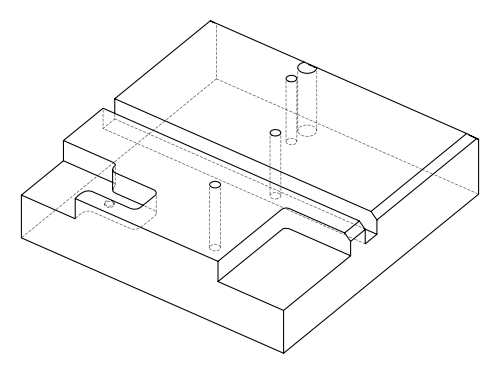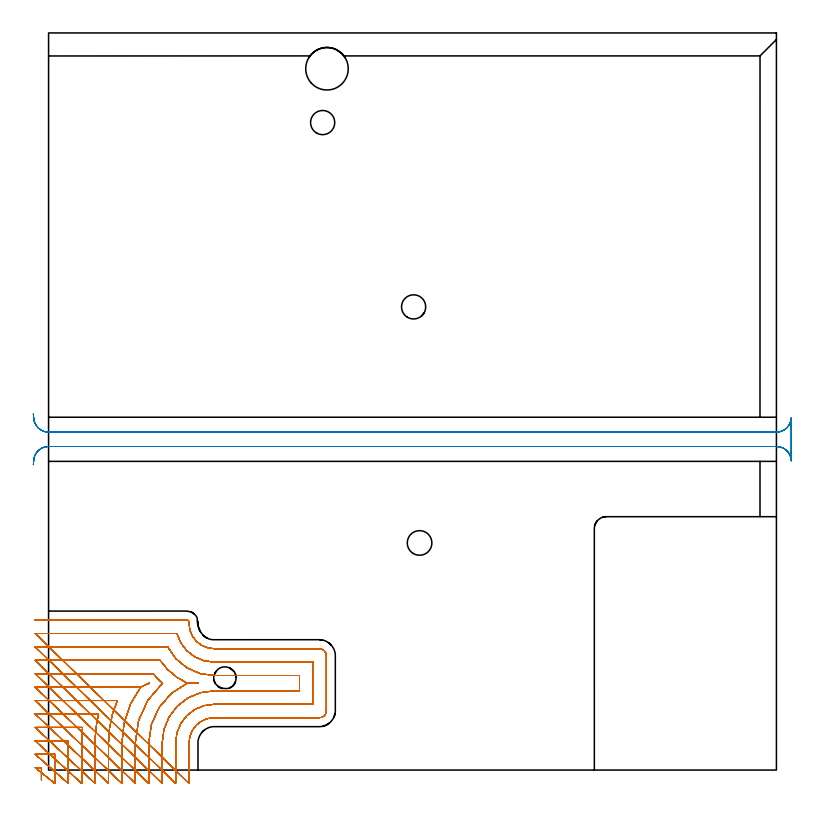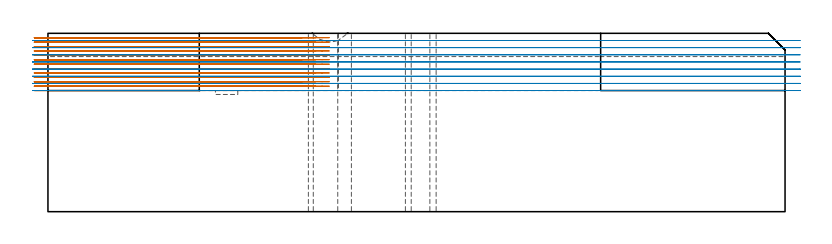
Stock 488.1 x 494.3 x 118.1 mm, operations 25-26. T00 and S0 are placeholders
(PLAN: 26 operations, 18 tool changes, 203.1 min)
(1 SPOT_DRILL | STEP1HOLE | NXT0321_9005460120000 | 0.03 min | 7 mm3)
(2 SPOT_DRILL_1 | STEP1HOLE_1 | NXT0321_9005460120000 | 0.05 min | 182 mm3)
(3 SPOT_DRILL_2 | STEP1HOLE_2 | NXT0321_9005460120000 | 0.03 min | 3 mm3)
(4 SPOT_DRILL_3 | STEP1HOLE_3 | NXT0321_9005460120000 | 0.03 min | 3 mm3)
(5 SPOT_DRILL_4 | STEP1POCKET | NXT0321_9005460120000 | 0.04 min | 4181 mm3)
(6 DRILL_BLIND_HOLE_INTO_CENTER | STEP1HOLE | NXT0301_077 | 0.07 min | 1278 mm3)
(7 GUN_DRILL_THROUGH_HOLE | STEP1HOLE | UGT0307_007 | 0.58 min | 8068 mm3)
(8 DRILL_TO_ENLARGE_THROUGH_HOLE | STEP1HOLE | UGT0301_286 | 0.51 min | 14924 mm3)
(9 DRILL_BLIND_HOLE_INTO_CENTER_1 | STEP1HOLE_1 | NXT0301_077 | 0.07 min | 1125 mm3)
(10 GUN_DRILL_THROUGH_HOLE_1 | STEP1HOLE_1 | UGT0307_007 | 0.59 min | 8078 mm3)
(11 DRILL_TO_ENLARGE_THROUGH_HOLE_1 | STEP1HOLE_1 | NXT0301_104 | 0.5 min | 8735 mm3)
(12 DRILL_TO_ENLARGE_THROUGH_HOLE_2 | STEP1HOLE_1 | UGT0301_392 | 0.52 min | 57133 mm3)
(13 DRILL_BLIND_HOLE_INTO_CENTER_2 | STEP1HOLE_2 | NXT0301_077 | 0.07 min | 1281 mm3)
(14 GUN_DRILL_THROUGH_HOLE_2 | STEP1HOLE_2 | UGT0307_007 | 0.58 min | 8064 mm3)
(15 DRILL_TO_ENLARGE_THROUGH_HOLE_3 | STEP1HOLE_2 | UGT0301_286 | 0.51 min | 14933 mm3)
(16 DRILL_BLIND_HOLE_INTO_CENTER_3 | STEP1HOLE_3 | NXT0301_038 | 0.05 min | 322 mm3)
(17 GUN_DRILL_THROUGH_HOLE_3 | STEP1HOLE_3 | UGT0307_002 | 0.56 min | 3016 mm3)
(18 SPADE_DRILL_TO_ENLARGE_THROUGH_HOLE | STEP1HOLE_3 | UGT0306_007 | 0.5 min | 21841 mm3)
(19 DRILL_BLIND_HOLE_INTO_CENTER_4 | STEP1POCKET | NXT0301_128 | 0.03 min | 257 mm3)
(20 MILL_ROUGH_BLIND_HOLE_CONTOUR | STEP1POCKET | UGT0201_129 | Spiral | 0.06 min | 1010 mm3)
(21 AREA_MILL | FG_CHAMFER_SURFACE | UGT0205_001 | 1.45 min | 2997 mm3)
(22 AREA_MILL_1 | FG_CHAMFER_SURFACE_1 | UGT0205_001 | 23.39 min | 57673 mm3)
(23 AREA_MILL_2 | FG_CHAMFER_SURFACE_2 | UGT0205_001 | 8.21 min | 15261 mm3)
(24 MILL_CORNER_NOTCH_RECTANGULAR | CORNER_NOTCH_RECTANGULAR | NXT0201_011 | Follow Part, ap 3, ae 75% | 71.51 min | 785371 mm3)
(25 MILL_OPEN_POCKET | POCKET_OPEN | NXT0201_011 | Follow Part, ap 3, ae 75% | 75.9 min | 602952 mm3)
(26 MILL_RECTANGULAR_SLOT | SLOT_RECTANGULAR | UGT0201_094 | Follow Part, ap 5, ae 75% | 17.23 min | 546840 mm3)
(TOOL NXT0321_9005460120000 | NC Spot Drill, 142deg, 12mm, Carbide, Uncoated | D12 PA142 FL30 Z2)
(TOOL NXT0301_077 | Carbide Drill 10.6mm [860.1-1060-053A1-MM 2214] | D10.6 PA140 FL71 Z2)
(TOOL UGT0307_007 | Gun Drill 10 mm | D10 PA130 FL24 Z1)
(TOOL UGT0301_286 | Twist Drill 16.2 mm | D16.2 PA118 FL125 Z2)
(TOOL NXT0301_104 | Carbide Drill 14mm [860.1-1400-112A1-MM 2214] | D14 PA140 FL123 Z2)
(TOOL UGT0301_392 | Twist Drill 28.5 mm | D28.5 PA118 FL165 Z2)
(TOOL NXT0301_038 | Carbide Drill 6.7mm [860.1-0670-034A1-MM 2214] | D6.7 PA140 FL53 Z2)
(TOOL UGT0307_002 | Gun Drill 6 mm | D6 PA130 FL24 Z1)
(TOOL UGT0306_007 | Spade Drill 16.5mm | D16.5 PA132 FL10 Z2)
(TOOL NXT0301_128 | Carbide Drill 12mm [861.1-1200-036A1-GP GC34] | D12 PA150 FL37.4 Z2)
(TOOL UGT0201_129 | Carbide End Mill 11.9 | D11.9 FL15 Z4)
(TOOL UGT0205_001 | Chamfer Mill 20 x 3 x 45 deg. | D20 FL50 Z2)
(TOOL NXT0201_011 | ENDMILL 12mm [2P460-1200-NA 1630] | D12 FL38 Z6)
(TOOL UGT0201_094 | End mill 20 mm | D20 FL38 Z4)
(OP 25 MILL_OPEN_POCKET)
G17 G21 G94 G90
T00 M6
G54
G17 G0 G90 X-4.8 Y-6.6 S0 M3
G43 Z128.1 H1
Z115.185
G94 G1 Y-3.6 F250.
Y1.6
X-6.
X-9.
X4.2 Y-9. F500.
Y-6. F250.
Y10.6 F500.
X-6.
X-9. F250.
X13.2 Y-9. F500.
Y-6. F250.
Y18.3 F500.
G2 X13.209 Y19.6 R97.8
G1 X-6.
X-9. F250.
X22.2 Y-9. F500.
Y-6. F250.
Y18.3 F500.
G2 X22.799 Y28.6 R88.8
G1 X-6.
X-9. F250.
X31.2 Y-9. F500.
Y-6. F250.
Y18.3 F500.
G2 X33.569 Y37.6 R79.8
G1 X-6.
X-9. F250.
X40.2 Y-9. F500.
Y-6. F250.
Y18.3 F500.
G2 X46.102 Y46.6 R70.8
G1 X-6.
X-9. F250.
X49.2 Y-9. F500.
Y-6. F250.
Y18.3 F500.
G2 X61.726 Y55.6 R61.8
G1 X67.397 Y58.256
X61.726 Y55.6
X-6.
X-9. F250.
X58.2 Y-9. F500.
Y-6. F250.
Y18.3 F500.
G2 X76.477 Y58.25 R52.8
X70.271 Y64.6 R52.8
G1 X-6.
X-9. F250.
X67.2 Y-9. F500.
Y-6. F250.
Y18.3 F500.
G2 X93.043 Y58.25 R43.8
G1 X100.208
X93.043
G2 X74.761 Y73.6 R43.8
G1 X-6.
X-9. F250.
X76.2 Y-9. F500.
Y-6. F250.
Y18.3 F500.
G2 X111. Y53.1 R34.8
G1 X168.3
Y63.4
X111.
G2 X79.892 Y82.6 R34.8
G1 X-6.
X-9. F250.
X85.2 Y-9. F500.
Y-6. F250.
Y18.3 F500.
G2 X111. Y44.1 R25.8
G1 X177.3
Y72.4
X111.
G2 X86.058 Y91.6 R25.8
G1 X-6.
X-9. F250.
X94.2 Y-9. F500.
Y-6. F250.
Y18.3 F500.
G2 X111. Y35.1 R16.8
G1 X181.5
G3 X186.3 Y39.9 R4.8
G1 Y76.6
G3 X181.5 Y81.4 R4.8
G1 X111.
G2 X94.2 Y98.2 R16.8
G1 Y99.1
G3 X92.7 Y100.6 R1.5
G1 X-6.
X-9. F250.
G0 Z128.1
X-4.8 Y-6.6
Z112.269
G1 Y-3.6
Y1.6
X-6.
X-9.
X4.2 Y-9. F500.
Y-6. F250.
Y10.6 F500.
X-6.
X-9. F250.
X13.2 Y-9. F500.
Y-6. F250.
Y18.3 F500.
G2 X13.209 Y19.6 R97.8
G1 X-6.
X-9. F250.
X22.2 Y-9. F500.
Y-6. F250.
Y18.3 F500.
G2 X22.799 Y28.6 R88.8
G1 X-6.
X-9. F250.
X31.2 Y-9. F500.
Y-6. F250.
Y18.3 F500.
G2 X33.569 Y37.6 R79.8
G1 X-6.
X-9. F250.
X40.2 Y-9. F500.
Y-6. F250.
Y18.3 F500.
G2 X46.102 Y46.6 R70.8
G1 X-6.
X-9. F250.
X49.2 Y-9. F500.
Y-6. F250.
Y18.3 F500.
G2 X61.726 Y55.6 R61.8
G1 X67.397 Y58.256
X61.726 Y55.6
X-6.
X-9. F250.
X58.2 Y-9. F500.
Y-6. F250.
Y18.3 F500.
G2 X76.477 Y58.25 R52.8
X70.271 Y64.6 R52.8
G1 X-6.
X-9. F250.
X67.2 Y-9. F500.
Y-6. F250.
Y18.3 F500.
G2 X93.043 Y58.25 R43.8
G1 X100.208
X93.043
G2 X74.761 Y73.6 R43.8
G1 X-6.
X-9. F250.
X76.2 Y-9. F500.
Y-6. F250.
Y18.3 F500.
G2 X111. Y53.1 R34.8
G1 X168.3
Y63.4
X111.
G2 X79.892 Y82.6 R34.8
G1 X-6.
X-9. F250.
X85.2 Y-9. F500.
Y-6. F250.
Y18.3 F500.
G2 X111. Y44.1 R25.8
G1 X177.3
Y72.4
X111.
G2 X86.058 Y91.6 R25.8
G1 X-6.
X-9. F250.
X94.2 Y-9. F500.
Y-6. F250.
Y18.3 F500.
G2 X111. Y35.1 R16.8
G1 X181.5
G3 X186.3 Y39.9 R4.8
G1 Y76.6
G3 X181.5 Y81.4 R4.8
G1 X111.
G2 X94.2 Y98.2 R16.8
G1 Y99.1
G3 X92.7 Y100.6 R1.5
G1 X-6.
X-9. F250.
G0 Z128.1
X-4.8 Y-6.6
Z109.354
G1 Y-3.6
Y1.6
X-6.
X-9.
X4.2 Y-9. F500.
Y-6. F250.
Y10.6 F500.
X-6.
X-9. F250.
X13.2 Y-9. F500.
Y-6. F250.
Y18.3 F500.
G2 X13.209 Y19.6 R97.8
G1 X-6.
X-9. F250.
X22.2 Y-9. F500.
Y-6. F250.
Y18.3 F500.
G2 X22.799 Y28.6 R88.8
G1 X-6.
X-9. F250.
X31.2 Y-9. F500.
Y-6. F250.
Y18.3 F500.
G2 X33.569 Y37.6 R79.8
G1 X-6.
X-9. F250.
X40.2 Y-9. F500.
Y-6. F250.
Y18.3 F500.
G2 X46.102 Y46.6 R70.8
G1 X-6.
X-9. F250.
X49.2 Y-9. F500.
Y-6. F250.
Y18.3 F500.
G2 X61.726 Y55.6 R61.8
G1 X67.397 Y58.256
X61.726 Y55.6
X-6.
X-9. F250.
X58.2 Y-9. F500.
Y-6. F250.
Y18.3 F500.
G2 X76.477 Y58.25 R52.8
X70.271 Y64.6 R52.8
G1 X-6.
X-9. F250.
X67.2 Y-9. F500.
Y-6. F250.
Y18.3 F500.
G2 X93.043 Y58.25 R43.8
G1 X100.208
X93.043
G2 X74.761 Y73.6 R43.8
G1 X-6.
X-9. F250.
X76.2 Y-9. F500.
Y-6. F250.
Y18.3 F500.
G2 X111. Y53.1 R34.8
G1 X168.3
Y63.4
X111.
G2 X79.892 Y82.6 R34.8
G1 X-6.
X-9. F250.
X85.2 Y-9. F500.
Y-6. F250.
Y18.3 F500.
G2 X111. Y44.1 R25.8
G1 X177.3
Y72.4
X111.
G2 X86.058 Y91.6 R25.8
G1 X-6.
X-9. F250.
X94.2 Y-9. F500.
Y-6. F250.
Y18.3 F500.
G2 X111. Y35.1 R16.8
G1 X181.5
G3 X186.3 Y39.9 R4.8
G1 Y76.6
G3 X181.5 Y81.4 R4.8
G1 X111.
G2 X94.2 Y98.2 R16.8
G1 Y99.1
G3 X92.7 Y100.6 R1.5
G1 X-6.
X-9. F250.
G0 Z128.1
X-4.8 Y-6.6
Z106.438
G1 Y-3.6
Y1.6
X-6.
X-9.
X4.2 Y-9. F500.
Y-6. F250.
Y10.6 F500.
X-6.
X-9. F250.
X13.2 Y-9. F500.
Y-6. F250.
Y18.3 F500.
G2 X13.209 Y19.6 R97.8
G1 X-6.
X-9. F250.
X22.2 Y-9. F500.
Y-6. F250.
Y18.3 F500.
G2 X22.799 Y28.6 R88.8
G1 X-6.
X-9. F250.
X31.2 Y-9. F500.
Y-6. F250.
Y18.3 F500.
G2 X33.569 Y37.6 R79.8
G1 X-6.
X-9. F250.
X40.2 Y-9. F500.
Y-6. F250.
Y18.3 F500.
G2 X46.102 Y46.6 R70.8
G1 X-6.
X-9. F250.
X49.2 Y-9. F500.
Y-6. F250.
Y18.3 F500.
G2 X61.726 Y55.6 R61.8
G1 X67.397 Y58.256
X61.726 Y55.6
X-6.
X-9. F250.
X58.2 Y-9. F500.
Y-6. F250.
Y18.3 F500.
G2 X76.477 Y58.25 R52.8
X70.271 Y64.6 R52.8
G1 X-6.
X-9. F250.
X67.2 Y-9. F500.
Y-6. F250.
Y18.3 F500.
G2 X93.043 Y58.25 R43.8
G1 X100.208
X93.043
G2 X74.761 Y73.6 R43.8
G1 X-6.
X-9. F250.
X76.2 Y-9. F500.
Y-6. F250.
Y18.3 F500.
G2 X111. Y53.1 R34.8
G1 X168.3
Y63.4
X111.
G2 X79.892 Y82.6 R34.8
G1 X-6.
X-9. F250.
X85.2 Y-9. F500.
Y-6. F250.
Y18.3 F500.
G2 X111. Y44.1 R25.8
G1 X177.3
Y72.4
X111.
G2 X86.058 Y91.6 R25.8
G1 X-6.
X-9. F250.
X94.2 Y-9. F500.
Y-6. F250.
Y18.3 F500.
G2 X111. Y35.1 R16.8
G1 X181.5
G3 X186.3 Y39.9 R4.8
G1 Y76.6
G3 X181.5 Y81.4 R4.8
G1 X111.
G2 X94.2 Y98.2 R16.8
G1 Y99.1
G3 X92.7 Y100.6 R1.5
G1 X-6.
X-9. F250.
G0 Z128.1
X-4.8 Y-6.6
Z103.523
G1 Y-3.6
Y1.6
X-6.
X-9.
X4.2 Y-9. F500.
Y-6. F250.
Y10.6 F500.
X-6.
X-9. F250.
X13.2 Y-9. F500.
Y-6. F250.
Y18.3 F500.
G2 X13.209 Y19.6 R97.8
G1 X-6.
X-9. F250.
X22.2 Y-9. F500.
Y-6. F250.
Y18.3 F500.
G2 X22.799 Y28.6 R88.8
G1 X-6.
X-9. F250.
X31.2 Y-9. F500.
Y-6. F250.
Y18.3 F500.
G2 X33.569 Y37.6 R79.8
G1 X-6.
X-9. F250.
X40.2 Y-9. F500.
Y-6. F250.
Y18.3 F500.
G2 X46.102 Y46.6 R70.8
G1 X-6.
X-9. F250.
X49.2 Y-9. F500.
Y-6. F250.
Y18.3 F500.
G2 X61.726 Y55.6 R61.8
G1 X67.397 Y58.256
X61.726 Y55.6
X-6.
X-9. F250.
X58.2 Y-9. F500.
Y-6. F250.
Y18.3 F500.
G2 X76.477 Y58.25 R52.8
X70.271 Y64.6 R52.8
G1 X-6.
X-9. F250.
X67.2 Y-9. F500.
Y-6. F250.
Y18.3 F500.
G2 X93.043 Y58.25 R43.8
G1 X100.208
X93.043
G2 X74.761 Y73.6 R43.8
G1 X-6.
X-9. F250.
X76.2 Y-9. F500.
Y-6. F250.
Y18.3 F500.
G2 X111. Y53.1 R34.8
G1 X168.3
Y63.4
X111.
G2 X79.892 Y82.6 R34.8
G1 X-6.
X-9. F250.
X85.2 Y-9. F500.
Y-6. F250.
Y18.3 F500.
G2 X111. Y44.1 R25.8
G1 X177.3
Y72.4
X111.
G2 X86.058 Y91.6 R25.8
G1 X-6.
X-9. F250.
X94.2 Y-9. F500.
Y-6. F250.
Y18.3 F500.
G2 X111. Y35.1 R16.8
G1 X181.5
G3 X186.3 Y39.9 R4.8
G1 Y76.6
G3 X181.5 Y81.4 R4.8
G1 X111.
G2 X94.2 Y98.2 R16.8
G1 Y99.1
G3 X92.7 Y100.6 R1.5
G1 X-6.
X-9. F250.
G0 Z128.1
X-4.8 Y-6.6
Z100.608
G1 Y-3.6
Y1.6
X-6.
X-9.
X4.2 Y-9. F500.
Y-6. F250.
Y10.6 F500.
X-6.
X-9. F250.
X13.2 Y-9. F500.
Y-6. F250.
Y18.3 F500.
G2 X13.209 Y19.6 R97.8
G1 X-6.
X-9. F250.
X22.2 Y-9. F500.
Y-6. F250.
Y18.3 F500.
G2 X22.799 Y28.6 R88.8
G1 X-6.
X-9. F250.
X31.2 Y-9. F500.
Y-6. F250.
Y18.3 F500.
G2 X33.569 Y37.6 R79.8
G1 X-6.
X-9. F250.
X40.2 Y-9. F500.
Y-6. F250.
Y18.3 F500.
G2 X46.102 Y46.6 R70.8
G1 X-6.
X-9. F250.
X49.2 Y-9. F500.
Y-6. F250.
Y18.3 F500.
G2 X61.726 Y55.6 R61.8
G1 X67.397 Y58.256
X61.726 Y55.6
X-6.
X-9. F250.
X58.2 Y-9. F500.
Y-6. F250.
Y18.3 F500.
G2 X76.477 Y58.25 R52.8
X70.271 Y64.6 R52.8
G1 X-6.
X-9. F250.
X67.2 Y-9. F500.
Y-6. F250.
Y18.3 F500.
G2 X93.043 Y58.25 R43.8
G1 X100.208
X93.043
G2 X74.761 Y73.6 R43.8
G1 X-6.
X-9. F250.
X76.2 Y-9. F500.
Y-6. F250.
Y18.3 F500.
G2 X111. Y53.1 R34.8
G1 X168.3
Y63.4
X111.
G2 X79.892 Y82.6 R34.8
G1 X-6.
X-9. F250.
X85.2 Y-9. F500.
Y-6. F250.
Y18.3 F500.
G2 X111. Y44.1 R25.8
G1 X177.3
Y72.4
X111.
G2 X86.058 Y91.6 R25.8
G1 X-6.
X-9. F250.
X94.2 Y-9. F500.
Y-6. F250.
Y18.3 F500.
G2 X111. Y35.1 R16.8
G1 X181.5
G3 X186.3 Y39.9 R4.8
G1 Y76.6
G3 X181.5 Y81.4 R4.8
G1 X111.
G2 X94.2 Y98.2 R16.8
G1 Y99.1
G3 X92.7 Y100.6 R1.5
G1 X-6.
X-9. F250.
G0 Z128.1
X-4.8 Y-6.6
Z97.692
G1 Y-3.6
Y1.6
X-6.
X-9.
X4.2 Y-9. F500.
Y-6. F250.
Y10.6 F500.
X-6.
X-9. F250.
X13.2 Y-9. F500.
Y-6. F250.
Y18.3 F500.
G2 X13.209 Y19.6 R97.8
G1 X-6.
X-9. F250.
X22.2 Y-9. F500.
Y-6. F250.
Y18.3 F500.
G2 X22.799 Y28.6 R88.8
G1 X-6.
X-9. F250.
X31.2 Y-9. F500.
Y-6. F250.
Y18.3 F500.
G2 X33.569 Y37.6 R79.8
G1 X-6.
X-9. F250.
X40.2 Y-9. F500.
Y-6. F250.
Y18.3 F500.
G2 X46.102 Y46.6 R70.8
G1 X-6.
X-9. F250.
X49.2 Y-9. F500.
Y-6. F250.
Y18.3 F500.
G2 X61.726 Y55.6 R61.8
G1 X67.397 Y58.256
X61.726 Y55.6
X-6.
X-9. F250.
X58.2 Y-9. F500.
Y-6. F250.
Y18.3 F500.
G2 X76.477 Y58.25 R52.8
X70.271 Y64.6 R52.8
G1 X-6.
X-9. F250.
X67.2 Y-9. F500.
Y-6. F250.
Y18.3 F500.
G2 X93.043 Y58.25 R43.8
G1 X100.208
X93.043
G2 X74.761 Y73.6 R43.8
G1 X-6.
X-9. F250.
X76.2 Y-9. F500.
Y-6. F250.
Y18.3 F500.
G2 X111. Y53.1 R34.8
G1 X168.3
Y63.4
X111.
G2 X79.892 Y82.6 R34.8
G1 X-6.
X-9. F250.
X85.2 Y-9. F500.
Y-6. F250.
Y18.3 F500.
G2 X111. Y44.1 R25.8
G1 X177.3
Y72.4
X111.
G2 X86.058 Y91.6 R25.8
G1 X-6.
X-9. F250.
X94.2 Y-9. F500.
Y-6. F250.
Y18.3 F500.
G2 X111. Y35.1 R16.8
G1 X181.5
G3 X186.3 Y39.9 R4.8
G1 Y76.6
G3 X181.5 Y81.4 R4.8
G1 X111.
G2 X94.2 Y98.2 R16.8
G1 Y99.1
G3 X92.7 Y100.6 R1.5
G1 X-6.
X-9. F250.
G0 Z128.1
X-4.8 Y-6.6
Z94.777
G1 Y-3.6
Y1.6
X-6.
X-9.
X4.2 Y-9. F500.
Y-6. F250.
Y10.6 F500.
X-6.
X-9. F250.
X13.2 Y-9. F500.
Y-6. F250.
Y18.3 F500.
G2 X13.209 Y19.6 R97.8
G1 X-6.
X-9. F250.
X22.2 Y-9. F500.
Y-6. F250.
Y18.3 F500.
G2 X22.799 Y28.6 R88.8
G1 X-6.
X-9. F250.
X31.2 Y-9. F500.
Y-6. F250.
Y18.3 F500.
G2 X33.569 Y37.6 R79.8
G1 X-6.
X-9. F250.
X40.2 Y-9. F500.
Y-6. F250.
Y18.3 F500.
G2 X46.102 Y46.6 R70.8
G1 X-6.
X-9. F250.
X49.2 Y-9. F500.
Y-6. F250.
Y18.3 F500.
G2 X61.726 Y55.6 R61.8
G1 X67.397 Y58.256
X61.726 Y55.6
X-6.
X-9. F250.
X58.2 Y-9. F500.
Y-6. F250.
Y18.3 F500.
G2 X76.477 Y58.25 R52.8
X70.271 Y64.6 R52.8
G1 X-6.
X-9. F250.
X67.2 Y-9. F500.
Y-6. F250.
Y18.3 F500.
G2 X93.043 Y58.25 R43.8
G1 X100.208
X93.043
G2 X74.761 Y73.6 R43.8
G1 X-6.
X-9. F250.
X76.2 Y-9. F500.
Y-6. F250.
Y18.3 F500.
G2 X111. Y53.1 R34.8
G1 X168.3
Y63.4
X111.
G2 X79.892 Y82.6 R34.8
G1 X-6.
X-9. F250.
X85.2 Y-9. F500.
Y-6. F250.
Y18.3 F500.
G2 X111. Y44.1 R25.8
G1 X177.3
Y72.4
X111.
G2 X86.058 Y91.6 R25.8
G1 X-6.
X-9. F250.
X94.2 Y-9. F500.
Y-6. F250.
Y18.3 F500.
G2 X111. Y35.1 R16.8
G1 X181.5
G3 X186.3 Y39.9 R4.8
G1 Y76.6
G3 X181.5 Y81.4 R4.8
G1 X111.
G2 X94.2 Y98.2 R16.8
G1 Y99.1
G3 X92.7 Y100.6 R1.5
G1 X-6.
X-9. F250.
G0 Z128.1
X-4.8 Y-6.6
Z91.862
G1 Y-3.6
Y1.6
X-6.
X-9.
X4.2 Y-9. F500.
Y-6. F250.
Y10.6 F500.
X-6.
X-9. F250.
X13.2 Y-9. F500.
Y-6. F250.
Y18.3 F500.
G2 X13.209 Y19.6 R97.8
G1 X-6.
X-9. F250.
X22.2 Y-9. F500.
Y-6. F250.
Y18.3 F500.
G2 X22.799 Y28.6 R88.8
G1 X-6.
X-9. F250.
X31.2 Y-9. F500.
Y-6. F250.
Y18.3 F500.
G2 X33.569 Y37.6 R79.8
G1 X-6.
X-9. F250.
X40.2 Y-9. F500.
Y-6. F250.
Y18.3 F500.
G2 X46.102 Y46.6 R70.8
G1 X-6.
X-9. F250.
X49.2 Y-9. F500.
Y-6. F250.
Y18.3 F500.
G2 X61.726 Y55.6 R61.8
G1 X67.397 Y58.256
X61.726 Y55.6
X-6.
X-9. F250.
X58.2 Y-9. F500.
Y-6. F250.
Y18.3 F500.
G2 X76.477 Y58.25 R52.8
X70.271 Y64.6 R52.8
G1 X-6.
X-9. F250.
X67.2 Y-9. F500.
Y-6. F250.
Y18.3 F500.
G2 X93.043 Y58.25 R43.8
G1 X100.208
X93.043
G2 X74.761 Y73.6 R43.8
G1 X-6.
X-9. F250.
X76.2 Y-9. F500.
Y-6. F250.
Y18.3 F500.
G2 X111. Y53.1 R34.8
G1 X168.3
Y63.4
X111.
G2 X79.892 Y82.6 R34.8
G1 X-6.
X-9. F250.
X85.2 Y-9. F500.
Y-6. F250.
Y18.3 F500.
G2 X111. Y44.1 R25.8
G1 X177.3
Y72.4
X111.
G2 X86.058 Y91.6 R25.8
G1 X-6.
X-9. F250.
X94.2 Y-9. F500.
Y-6. F250.
Y18.3 F500.
G2 X111. Y35.1 R16.8
G1 X181.5
G3 X186.3 Y39.9 R4.8
G1 Y76.6
G3 X181.5 Y81.4 R4.8
G1 X111.
G2 X94.2 Y98.2 R16.8
G1 Y99.1
G3 X92.7 Y100.6 R1.5
G1 X-6.
X-9. F250.
G0 Z128.1
X-4.8 Y-6.6
Z88.946
G1 Y-3.6
Y1.6
X-6.
X-9.
X4.2 Y-9. F500.
Y-6. F250.
Y10.6 F500.
X-6.
X-9. F250.
X13.2 Y-9. F500.
Y-6. F250.
Y18.3 F500.
G2 X13.209 Y19.6 R97.8
G1 X-6.
X-9. F250.
X22.2 Y-9. F500.
Y-6. F250.
Y18.3 F500.
G2 X22.799 Y28.6 R88.8
G1 X-6.
X-9. F250.
X31.2 Y-9. F500.
Y-6. F250.
Y18.3 F500.
G2 X33.569 Y37.6 R79.8
G1 X-6.
X-9. F250.
X40.2 Y-9. F500.
Y-6. F250.
Y18.3 F500.
G2 X46.102 Y46.6 R70.8
G1 X-6.
X-9. F250.
X49.2 Y-9. F500.
Y-6. F250.
Y18.3 F500.
G2 X61.726 Y55.6 R61.8
G1 X67.397 Y58.256
X61.726 Y55.6
X-6.
X-9. F250.
X58.2 Y-9. F500.
Y-6. F250.
Y18.3 F500.
G2 X76.477 Y58.25 R52.8
X70.271 Y64.6 R52.8
G1 X-6.
X-9. F250.
X67.2 Y-9. F500.
Y-6. F250.
Y18.3 F500.
G2 X93.043 Y58.25 R43.8
G1 X100.208
X93.043
G2 X74.761 Y73.6 R43.8
G1 X-6.
X-9. F250.
X76.2 Y-9. F500.
Y-6. F250.
Y18.3 F500.
G2 X111. Y53.1 R34.8
G1 X168.3
Y63.4
X111.
G2 X79.892 Y82.6 R34.8
G1 X-6.
X-9. F250.
X85.2 Y-9. F500.
Y-6. F250.
Y18.3 F500.
G2 X111. Y44.1 R25.8
G1 X177.3
Y72.4
X111.
G2 X86.058 Y91.6 R25.8
G1 X-6.
X-9. F250.
X94.2 Y-9. F500.
Y-6. F250.
Y18.3 F500.
G2 X111. Y35.1 R16.8
G1 X181.5
G3 X186.3 Y39.9 R4.8
G1 Y76.6
G3 X181.5 Y81.4 R4.8
G1 X111.
G2 X94.2 Y98.2 R16.8
G1 Y99.1
G3 X92.7 Y100.6 R1.5
G1 X-6.
X-9. F250.
G0 Z128.1
X-4.8 Y-6.6
Z86.031
G1 Y-3.6
Y1.6
X-6.
X-9.
X4.2 Y-9. F500.
Y-6. F250.
Y10.6 F500.
X-6.
X-9. F250.
X13.2 Y-9. F500.
Y-6. F250.
Y18.3 F500.
G2 X13.209 Y19.6 R97.8
G1 X-6.
X-9. F250.
X22.2 Y-9. F500.
Y-6. F250.
Y18.3 F500.
G2 X22.799 Y28.6 R88.8
G1 X-6.
X-9. F250.
X31.2 Y-9. F500.
Y-6. F250.
Y18.3 F500.
G2 X33.569 Y37.6 R79.8
G1 X-6.
X-9. F250.
X40.2 Y-9. F500.
Y-6. F250.
Y18.3 F500.
G2 X46.102 Y46.6 R70.8
G1 X-6.
X-9. F250.
X49.2 Y-9. F500.
Y-6. F250.
Y18.3 F500.
G2 X61.726 Y55.6 R61.8
G1 X67.397 Y58.256
X61.726 Y55.6
X-6.
X-9. F250.
X58.2 Y-9. F500.
Y-6. F250.
Y18.3 F500.
G2 X76.477 Y58.25 R52.8
X70.271 Y64.6 R52.8
G1 X-6.
X-9. F250.
X67.2 Y-9. F500.
Y-6. F250.
Y18.3 F500.
G2 X93.043 Y58.25 R43.8
G1 X100.208
X93.043
G2 X74.761 Y73.6 R43.8
G1 X-6.
X-9. F250.
X76.2 Y-9. F500.
Y-6. F250.
Y18.3 F500.
G2 X111. Y53.1 R34.8
G1 X168.3
Y63.4
X111.
G2 X79.892 Y82.6 R34.8
G1 X-6.
X-9. F250.
X85.2 Y-9. F500.
Y-6. F250.
Y18.3 F500.
G2 X111. Y44.1 R25.8
G1 X177.3
Y72.4
X111.
G2 X86.058 Y91.6 R25.8
G1 X-6.
X-9. F250.
X94.2 Y-9. F500.
Y-6. F250.
Y18.3 F500.
G2 X111. Y35.1 R16.8
G1 X181.5
G3 X186.3 Y39.9 R4.8
G1 Y76.6
G3 X181.5 Y81.4 R4.8
G1 X111.
G2 X94.2 Y98.2 R16.8
G1 Y99.1
G3 X92.7 Y100.6 R1.5
G1 X-6.
X-9. F250.
G0 Z128.1
X-4.8 Y-6.6
Z83.115
G1 Y-3.6
Y1.6
X-6.
X-9.
X4.2 Y-9. F500.
Y-6. F250.
Y10.6 F500.
X-6.
X-9. F250.
X13.2 Y-9. F500.
Y-6. F250.
Y18.3 F500.
G2 X13.209 Y19.6 R97.8
G1 X-6.
X-9. F250.
X22.2 Y-9. F500.
Y-6. F250.
Y18.3 F500.
G2 X22.799 Y28.6 R88.8
G1 X-6.
X-9. F250.
X31.2 Y-9. F500.
Y-6. F250.
Y18.3 F500.
G2 X33.569 Y37.6 R79.8
G1 X-6.
X-9. F250.
X40.2 Y-9. F500.
Y-6. F250.
Y18.3 F500.
G2 X46.102 Y46.6 R70.8
G1 X-6.
X-9. F250.
X49.2 Y-9. F500.
Y-6. F250.
Y18.3 F500.
G2 X61.726 Y55.6 R61.8
G1 X67.397 Y58.256
X61.726 Y55.6
X-6.
X-9. F250.
X58.2 Y-9. F500.
Y-6. F250.
Y18.3 F500.
G2 X76.477 Y58.25 R52.8
X70.271 Y64.6 R52.8
G1 X-6.
X-9. F250.
X67.2 Y-9. F500.
Y-6. F250.
Y18.3 F500.
G2 X93.043 Y58.25 R43.8
G1 X100.208
X93.043
G2 X74.761 Y73.6 R43.8
G1 X-6.
X-9. F250.
X76.2 Y-9. F500.
Y-6. F250.
Y18.3 F500.
G2 X111. Y53.1 R34.8
G1 X168.3
Y63.4
X111.
G2 X79.892 Y82.6 R34.8
G1 X-6.
X-9. F250.
X85.2 Y-9. F500.
Y-6. F250.
Y18.3 F500.
G2 X111. Y44.1 R25.8
G1 X177.3
Y72.4
X111.
G2 X86.058 Y91.6 R25.8
G1 X-6.
X-9. F250.
X94.2 Y-9. F500.
Y-6. F250.
Y18.3 F500.
G2 X111. Y35.1 R16.8
G1 X181.5
G3 X186.3 Y39.9 R4.8
G1 Y76.6
G3 X181.5 Y81.4 R4.8
G1 X111.
G2 X94.2 Y98.2 R16.8
G1 Y99.1
G3 X92.7 Y100.6 R1.5
G1 X-6.
X-9. F250.
G0 Z128.1
X-4.8 Y-6.6
Z80.2
G1 Y-3.6
Y1.6
X-6.
X-9.
X4.2 Y-9. F500.
Y-6. F250.
Y10.6 F500.
X-6.
X-9. F250.
X13.2 Y-9. F500.
Y-6. F250.
Y18.3 F500.
G2 X13.209 Y19.6 R97.8
G1 X-6.
X-9. F250.
X22.2 Y-9. F500.
Y-6. F250.
Y18.3 F500.
G2 X22.799 Y28.6 R88.8
G1 X-6.
X-9. F250.
X31.2 Y-9. F500.
Y-6. F250.
Y18.3 F500.
G2 X33.569 Y37.6 R79.8
G1 X-6.
X-9. F250.
X40.2 Y-9. F500.
Y-6. F250.
Y18.3 F500.
G2 X46.102 Y46.6 R70.8
G1 X-6.
X-9. F250.
X49.2 Y-9. F500.
Y-6. F250.
Y18.3 F500.
G2 X61.726 Y55.6 R61.8
G1 X67.397 Y58.256
X61.726 Y55.6
X-6.
X-9. F250.
X58.2 Y-9. F500.
Y-6. F250.
Y18.3 F500.
G2 X76.477 Y58.25 R52.8
X70.271 Y64.6 R52.8
G1 X-6.
X-9. F250.
X67.2 Y-9. F500.
Y-6. F250.
Y18.3 F500.
G2 X93.043 Y58.25 R43.8
G1 X100.208
X93.043
G2 X74.761 Y73.6 R43.8
G1 X-6.
X-9. F250.
X76.2 Y-9. F500.
Y-6. F250.
Y18.3 F500.
G2 X111. Y53.1 R34.8
G1 X168.3
Y63.4
X111.
G2 X79.892 Y82.6 R34.8
G1 X-6.
X-9. F250.
X85.2 Y-9. F500.
Y-6. F250.
Y18.3 F500.
G2 X111. Y44.1 R25.8
G1 X177.3
Y72.4
X111.
G2 X86.058 Y91.6 R25.8
G1 X-6.
X-9. F250.
X94.2 Y-9. F500.
Y-6. F250.
Y18.3 F500.
G2 X111. Y35.1 R16.8
G1 X181.5
G3 X186.3 Y39.9 R4.8
G1 Y76.6
G3 X181.5 Y81.4 R4.8
G1 X111.
G2 X94.2 Y98.2 R16.8
G1 Y99.1
G3 X92.7 Y100.6 R1.5
G1 X-6.
X-9. F250.
G0 Z128.1
M5
M2
(OP 26 MILL_RECTANGULAR_SLOT)
G17 G21 G94 G90
T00 M6
G54
G17 G0 G90 X-10.202 Y204.783 S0 M3
G43 Z128.1 H0
Z113.362
G94 G1 X-9.97 Y207.774 F250.
G2 X0. Y217. R10. F500.
G1 X488.1
G2 X497.333 Y210.841 R10.
G1 X497.361 Y210.83
G3 X498.1 Y214.593 R10.
G1 Y228.958
G3 X497.35 Y232.746 R10.
G1 X497.323 Y232.735
G2 X488.1 Y226.6 R10.
G1 X0.
G2 X-9.97 Y235.826 R10.
G1 X-10.202 Y238.817 F250.
G0 Y204.783 Z108.625
G1 X-9.97 Y207.774
G2 X0. Y217. R10. F500.
G1 X488.1
G2 X497.992 Y208.463 R10.
G1 X498.022 Y208.459
G3 X498.1 Y209.694 R10.
G1 Y233.956
G3 X498.026 Y235.163 R10.
G1 X497.996 Y235.16
G2 X488.1 Y226.6 R10.
G1 X0.
G2 X-9.97 Y235.826 R10.
G1 X-10.202 Y238.817 F250.
G0 Y204.783 Z103.887
G1 X-9.97 Y207.774
G2 X0. Y217. R10. F500.
G1 X488.1
G2 X498.09 Y207.447 R10.
G1 Y236.153
G2 X488.1 Y226.6 R10.
G1 X0.
G2 X-9.97 Y235.826 R10.
G1 X-10.202 Y238.817 F250.
G0 Y204.783 Z99.15
G1 X-9.97 Y207.774
G2 X0. Y217. R10. F500.
G1 X488.1
G2 X498.09 Y207.447 R10.
G1 Y236.153
G2 X488.1 Y226.6 R10.
G1 X0.
G2 X-9.97 Y235.826 R10.
G1 X-10.202 Y238.817 F250.
G0 Y204.783 Z94.412
G1 X-9.97 Y207.774
G2 X0. Y217. R10. F500.
G1 X488.1
G2 X498.09 Y207.447 R10.
G1 X498.1
Y236.153
X498.09
G2 X488.1 Y226.6 R10.
G1 X0.
G2 X-9.97 Y235.826 R10.
G1 X-10.202 Y238.817 F250.
G0 Y204.783 Z89.675
G1 X-9.97 Y207.774
G2 X0. Y217. R10. F500.
G1 X488.1
G2 X498.09 Y207.447 R10.
G1 X498.1
Y236.153
X498.09
G2 X488.1 Y226.6 R10.
G1 X0.
G2 X-9.97 Y235.826 R10.
G1 X-10.202 Y238.817 F250.
G0 Y204.783 Z84.937
G1 X-9.97 Y207.774
G2 X0. Y217. R10. F500.
G1 X488.1
G2 X498.09 Y207.447 R10.
G1 X498.1
Y236.153
X498.09
G2 X488.1 Y226.6 R10.
G1 X0.
G2 X-9.97 Y235.826 R10.
G1 X-10.202 Y238.817 F250.
G0 Y204.783 Z80.2
G1 X-9.97 Y207.774
G2 X0. Y217. R10. F500.
G1 X488.1
G2 X498.09 Y207.447 R10.
G1 X498.1
Y236.153
X498.09
G2 X488.1 Y226.6 R10.
G1 X0.
G2 X-9.97 Y235.826 R10.
G1 X-10.202 Y238.817 F250.
G0 Z128.1
M5
M2
